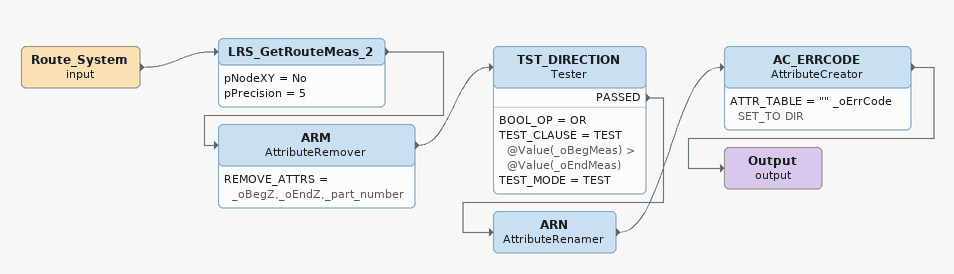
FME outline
Route_System (input)
    -> LRS_GetRouteMeas_2
LRS_GetRouteMeas_2
    pNodeXY = No
    pPrecision = 5
    -> ARM
ARM: AttributeRemover
    REMOVE_ATTRS = _oBegZ,_oEndZ,_part_number
    -> TST_DIRECTION
TST_DIRECTION: Tester
    BOOL_OP = OR
    TEST_CLAUSE = TEST @Value(_oBegMeas) > @Value(_oEndMeas)
    TEST_MODE = TEST
    PASSED -> ARN
ARN: AttributeRenamer
    -> AC_ERRCODE
AC_ERRCODE: AttributeCreator
    ATTR_TABLE = "" _oErrCode SET_TO DIR
    -> Output (output)
Output (output)
